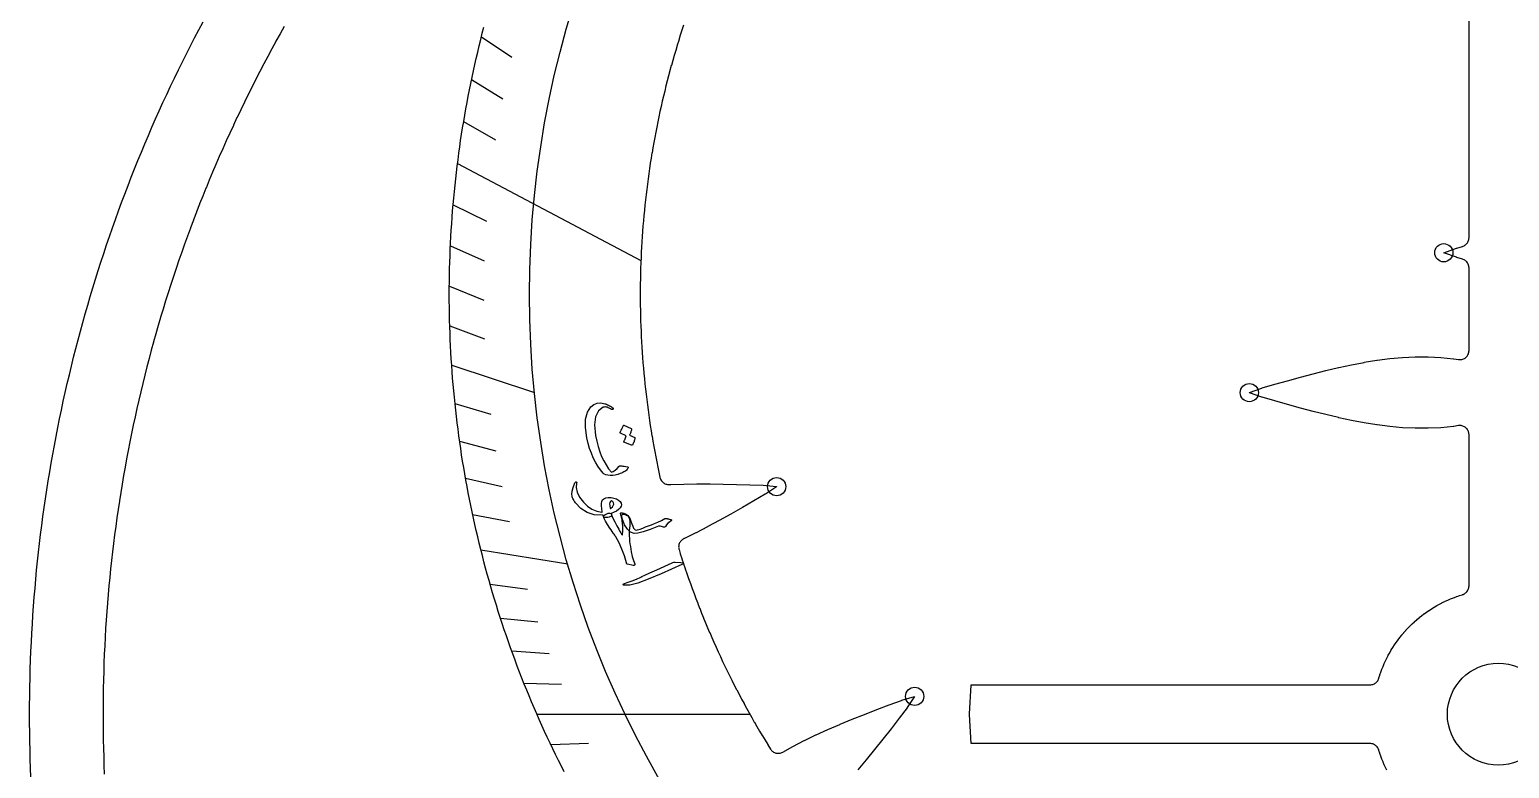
# Model space of a CAD drawing. Header units: millimetres. Extents: x -40.3 to 40.3, y -40.3 to 40.3.
# Drawn here: x -40.33 to 0.3, y -1.49 to 18.79 of the extents above; entities that cross this region are included whole.
import ezdxf

# ---------------------------------------------------------------- set-up
doc = ezdxf.new("R2010")
doc.units = ezdxf.units.MM
for name, color, linetype in [('CUT_INNER', 6, 'Continuous'), ('CUT_OUTER', 1, 'Continuous'), ('ENGRAVE', 7, 'Continuous'), ('ENGRAVE_FINE', 8, 'Continuous'), ('TEXT', 5, 'Continuous')]:
    doc.layers.add(name, color=color, linetype=linetype)

msp = doc.modelspace()

# ---------------------------------------------------------------- linework, layer by layer
at = {"layer": 'CUT_INNER'}
for points in [[(-3.0623, -1.5397), (-3.0979, -1.4669), (-3.0992, -1.4641), (-3.1329, -1.3904), (-3.1342, -1.3876), (-3.1661, -1.3131), (-3.1673, -1.3103), (-3.1974, -1.235), (-3.1985, -1.2321), (-3.2267, -1.1562), (-3.2278, -1.1533), (-3.2541, -1.0766), (-3.2551, -1.0737), (-3.2796, -0.9964), (-3.2805, -0.9935), (-3.2824, -0.9869), (-3.2905, -0.9635), (-3.3008, -0.9409), (-3.3133, -0.9196), (-3.3279, -0.8995), (-3.3444, -0.8811), (-3.3626, -0.8643), (-3.3824, -0.8494), (-3.4036, -0.8366), (-3.426, -0.8259), (-3.4492, -0.8175), (-3.4733, -0.8114), (-3.4978, -0.8077), (-3.5225, -0.8065), (-14.472, -0.8065), (-14.4781, -0.8062), (-14.4787, -0.8002), (-14.5177, -0.0061), (-14.5177, 0.0061), (-14.4786, 0.8006), (-14.4781, 0.8062), (-14.4724, 0.8065), (-3.5225, 0.8065), (-3.4978, 0.8077), (-3.4733, 0.8114), (-3.4492, 0.8175), (-3.426, 0.8259), (-3.4036, 0.8366), (-3.3824, 0.8494), (-3.3626, 0.8643), (-3.3444, 0.8811), (-3.3279, 0.8995), (-3.3133, 0.9196), (-3.3008, 0.9409), (-3.2905, 0.9635), (-3.2824, 0.9869), (-3.2805, 0.9935), (-3.2796, 0.9964), (-3.2551, 1.0737), (-3.2541, 1.0766), (-3.2278, 1.1533), (-3.2267, 1.1562), (-3.1985, 1.2321), (-3.1974, 1.235), (-3.1673, 1.3103), (-3.1661, 1.3131), (-3.1342, 1.3876), (-3.1329, 1.3904), (-3.0992, 1.4641), (-3.0979, 1.4669), (-3.0623, 1.5397), (-3.0609, 1.5425), (-3.0236, 1.6144), (-3.0222, 1.6171), (-2.9831, 1.6881), (-2.9816, 1.6908), (-2.9407, 1.7608), (-2.9392, 1.7635), (-2.8966, 1.8325), (-2.895, 1.8351), (-2.8508, 1.903), (-2.8491, 1.9056), (-2.8032, 1.9724), (-2.8015, 1.9749), (-2.754, 2.0406), (-2.7522, 2.0431), (-2.7031, 2.1076), (-2.7012, 2.11), (-2.6505, 2.1733), (-2.6486, 2.1756), (-2.5964, 2.2377), (-2.5944, 2.24), (-2.5407, 2.3007), (-2.5387, 2.303), (-2.4835, 2.3624), (-2.4814, 2.3646), (-2.4248, 2.4226), (-2.4226, 2.4248), (-2.3646, 2.4814), (-2.3624, 2.4835), (-2.303, 2.5387), (-2.3007, 2.5407), (-2.24, 2.5944), (-2.2377, 2.5964), (-2.1756, 2.6486), (-2.1733, 2.6505), (-2.11, 2.7012), (-2.1076, 2.7031), (-2.0431, 2.7522), (-2.0406, 2.754), (-1.9749, 2.8015), (-1.9724, 2.8032), (-1.9056, 2.8491), (-1.903, 2.8508), (-1.8351, 2.895), (-1.8325, 2.8966), (-1.7635, 2.9392), (-1.7608, 2.9407), (-1.6908, 2.9816), (-1.6881, 2.9831), (-1.6171, 3.0222), (-1.6144, 3.0236), (-1.5425, 3.0609), (-1.5397, 3.0623), (-1.4669, 3.0979), (-1.4641, 3.0992), (-1.3904, 3.1329), (-1.3876, 3.1342), (-1.3131, 3.1661), (-1.3103, 3.1673), (-1.235, 3.1974), (-1.2321, 3.1985), (-1.1562, 3.2267), (-1.1533, 3.2278), (-1.0766, 3.2541), (-1.0737, 3.2551), (-0.9964, 3.2796), (-0.9935, 3.2805), (-0.9869, 3.2824), (-0.9635, 3.2905), (-0.9409, 3.3008), (-0.9196, 3.3133), (-0.8995, 3.3279), (-0.8811, 3.3444), (-0.8643, 3.3626), (-0.8494, 3.3824), (-0.8366, 3.4036), (-0.8259, 3.426), (-0.8175, 3.4492), (-0.8114, 3.4733), (-0.8077, 3.4978), (-0.8065, 3.5225), (-0.8065, 7.6744), (-0.8076, 7.6983), (-0.8111, 7.722), (-0.8168, 7.7453), (-0.8247, 7.7679), (-0.8347, 7.7897), (-0.8467, 7.8104), (-0.8607, 7.8298), (-0.8765, 7.8479), (-0.8939, 7.8643), (-0.9129, 7.879), (-0.9331, 7.8918), (-0.9545, 7.9026), (-0.9768, 7.9113), (-0.9999, 7.9179), (-1.0234, 7.9222), (-1.0473, 7.9242), (-1.0713, 7.9239), (-1.0951, 7.9214), (-1.2249, 7.9011), (-1.2317, 7.9002), (-1.5757, 7.8655), (-1.5822, 7.865), (-1.9265, 7.8483), (-1.9327, 7.8481), (-2.2774, 7.8484), (-2.2831, 7.8485), (-2.6283, 7.8647), (-2.6335, 7.865), (-2.9792, 7.8959), (-2.9839, 7.8964), (-3.3301, 7.9406), (-3.3343, 7.9411), (-3.6811, 7.9972), (-3.6846, 7.9979), (-4.032, 8.0643), (-4.035, 8.0649), (-4.383, 8.1403), (-4.3854, 8.1408), (-4.7339, 8.2234), (-4.7357, 8.2238), (-5.0848, 8.3121), (-5.0862, 8.3125), (-5.4351, 8.405), (-5.7859, 8.5011), (-6.1368, 8.5999), (-6.1381, 8.6003), (-6.4845, 8.7018), (-6.4916, 8.7041), (-6.8327, 8.8267), (-6.8379, 8.8288), (-6.8327, 8.831), (-6.4916, 8.9536), (-6.4845, 8.9559), (-6.1381, 9.0574), (-6.1368, 9.0578), (-5.7876, 9.1561), (-5.4371, 9.2521), (-5.0862, 9.3451), (-5.0848, 9.3455), (-4.7357, 9.4338), (-4.7339, 9.4343), (-4.3854, 9.5168), (-4.383, 9.5174), (-4.035, 9.5927), (-4.032, 9.5933), (-3.6846, 9.6598), (-3.6811, 9.6604), (-3.3343, 9.7165), (-3.3301, 9.7171), (-2.9839, 9.7613), (-2.9792, 9.7618), (-2.6335, 9.7926), (-2.6283, 9.793), (-2.2831, 9.8091), (-2.2774, 9.8093), (-1.9327, 9.8095), (-1.9265, 9.8094), (-1.5822, 9.7926), (-1.5757, 9.7922), (-1.2317, 9.7574), (-1.2249, 9.7565), (-1.0951, 9.7363), (-1.0713, 9.7337), (-1.0473, 9.7334), (-1.0234, 9.7355), (-0.9999, 9.7398), (-0.9768, 9.7463), (-0.9545, 9.755), (-0.9331, 9.7658), (-0.9129, 9.7786), (-0.8939, 9.7933), (-0.8765, 9.8098), (-0.8607, 9.8278), (-0.8467, 9.8473), (-0.8347, 9.868), (-0.8247, 9.8897), (-0.8168, 9.9123), (-0.8111, 9.9356), (-0.8076, 9.9593), (-0.8065, 9.9833), (-0.8065, 12.2548), (-0.8077, 12.2795), (-0.8114, 12.304), (-0.8174, 12.3279), (-0.8258, 12.3512), (-0.8365, 12.3735), (-0.8492, 12.3946), (-0.8641, 12.4144), (-0.8808, 12.4326), (-0.8992, 12.4491), (-0.9191, 12.4637), (-0.9404, 12.4763), (-0.9629, 12.4866), (-0.9862, 12.4947), (-1.1446, 12.5412), (-1.1518, 12.5435), (-1.4929, 12.6661), (-1.498, 12.6682), (-1.4929, 12.6704), (-1.1518, 12.793), (-1.1446, 12.7953), (-0.9862, 12.8417), (-0.9629, 12.8498), (-0.9404, 12.8602), (-0.9191, 12.8728), (-0.8992, 12.8873), (-0.8808, 12.9038), (-0.8641, 12.922), (-0.8492, 12.9418), (-0.8365, 12.963), (-0.8258, 12.9853), (-0.8174, 13.0085), (-0.8114, 13.0325), (-0.8077, 13.0569), (-0.8065, 13.0816), (-0.8065, 19.58)], [(-33.3323, 18.8816), (-33.4468, 18.6781), (-33.4475, 18.6768), (-33.5608, 18.4725), (-33.5615, 18.4712), (-33.6735, 18.2663), (-33.6742, 18.2649), (-33.7849, 18.0593), (-33.7857, 18.0579), (-33.8951, 17.8517), (-33.8958, 17.8503), (-34.004, 17.6433), (-34.0047, 17.642), (-34.1116, 17.4344), (-34.1123, 17.433), (-34.218, 17.2247), (-34.2186, 17.2234), (-34.323, 17.0145), (-34.3237, 17.0131), (-34.4268, 16.8035), (-34.4274, 16.8021), (-34.5292, 16.592), (-34.5299, 16.5906), (-34.6304, 16.3798), (-34.631, 16.3784), (-34.7302, 16.167), (-34.7309, 16.1656), (-34.8288, 15.9536), (-34.8294, 15.9522), (-34.926, 15.7396), (-34.9266, 15.7382), (-35.0219, 15.525), (-35.0225, 15.5236), (-35.1165, 15.3098), (-35.1171, 15.3084), (-35.2098, 15.094), (-35.2104, 15.0926), (-35.3018, 14.8777), (-35.3023, 14.8763), (-35.3924, 14.6608), (-35.393, 14.6594), (-35.4817, 14.4434), (-35.4822, 14.442), (-35.5696, 14.2254), (-35.5702, 14.224), (-35.6562, 14.0069), (-35.6568, 14.0055), (-35.7415, 13.7878), (-35.7421, 13.7864), (-35.8254, 13.5683), (-35.826, 13.5668), (-35.908, 13.3482), (-35.9086, 13.3468), (-35.9892, 13.1276), (-35.9898, 13.1262), (-36.0691, 12.9066), (-36.0696, 12.9051), (-36.1476, 12.685), (-36.1481, 12.6835), (-36.2248, 12.463), (-36.2253, 12.4615), (-36.3006, 12.2404), (-36.3011, 12.239), (-36.375, 12.0175), (-36.3755, 12.016), (-36.448, 11.7941), (-36.4485, 11.7926), (-36.5197, 11.5702), (-36.5202, 11.5687), (-36.59, 11.3459), (-36.5905, 11.3444), (-36.659, 11.1212), (-36.6594, 11.1197), (-36.7265, 10.896), (-36.7269, 10.8946), (-36.7927, 10.6705), (-36.7931, 10.669), (-36.8575, 10.4445), (-36.8579, 10.443), (-36.9208, 10.2182), (-36.9213, 10.2167), (-36.9829, 9.9914), (-36.9833, 9.99), (-37.0435, 9.7643), (-37.0439, 9.7628), (-37.1027, 9.5368), (-37.1031, 9.5354), (-37.1605, 9.309), (-37.1609, 9.3075), (-37.2169, 9.0808), (-37.2173, 9.0793), (-37.2719, 8.8523), (-37.2723, 8.8508), (-37.3255, 8.6234), (-37.3259, 8.6219), (-37.3778, 8.3942), (-37.3781, 8.3927), (-37.4286, 8.1647), (-37.4289, 8.1632), (-37.478, 7.9349), (-37.4783, 7.9334), (-37.5259, 7.7048), (-37.5262, 7.7033), (-37.5725, 7.4744), (-37.5728, 7.4729), (-37.6177, 7.2437), (-37.618, 7.2422), (-37.6614, 7.0128), (-37.6617, 7.0113), (-37.7037, 6.7816), (-37.704, 6.7801), (-37.7446, 6.5501), (-37.7449, 6.5486), (-37.7841, 6.3184), (-37.7844, 6.3169), (-37.8222, 6.0864), (-37.8224, 6.0849), (-37.8588, 5.8542), (-37.859, 5.8527), (-37.894, 5.6218), (-37.8942, 5.6203), (-37.9278, 5.3892), (-37.928, 5.3877), (-37.9601, 5.1564), (-37.9603, 5.1549), (-37.9911, 4.9234), (-37.9913, 4.9218), (-38.0206, 4.6902), (-38.0207, 4.6886), (-38.0486, 4.4568), (-38.0488, 4.4553), (-38.0752, 4.2232), (-38.0754, 4.2217), (-38.1004, 3.9895), (-38.1006, 3.988), (-38.1242, 3.7557), (-38.1244, 3.7542), (-38.1465, 3.5217), (-38.1467, 3.5202), (-38.1674, 3.2876), (-38.1676, 3.286), (-38.1869, 3.0533), (-38.187, 3.0518), (-38.2049, 2.8189), (-38.205, 2.8174), (-38.2215, 2.5845), (-38.2216, 2.5829), (-38.2366, 2.3499), (-38.2367, 2.3484), (-38.2503, 2.1152), (-38.2504, 2.1137), (-38.2626, 1.8805), (-38.2626, 1.879), (-38.2734, 1.6457), (-38.2734, 1.6441), (-38.2828, 1.4108), (-38.2828, 1.4093), (-38.2907, 1.1759), (-38.2907, 1.1743), (-38.2972, 0.9409), (-38.2972, 0.9394), (-38.3022, 0.7059), (-38.3023, 0.7044), (-38.3059, 0.4709), (-38.3059, 0.4693), (-38.308, 0.2358), (-38.308, 0.2343), (-38.3087, 0.0008), (-38.3087, -0.0008), (-38.308, -0.2343), (-38.308, -0.2358), (-38.3059, -0.4693), (-38.3059, -0.4709), (-38.3023, -0.7044), (-38.3022, -0.7059), (-38.2972, -0.9394), (-38.2972, -0.9409), (-38.2907, -1.1743), (-38.2907, -1.1759), (-38.2828, -1.4093), (-38.2828, -1.4108), (-38.2734, -1.6441)], [(-25.6462, -1.5848), (-25.7262, -1.4272), (-25.8052, -1.2691), (-25.8832, -1.1105), (-25.9602, -0.9515), (-26.0363, -0.7919), (-26.1113, -0.632), (-26.1854, -0.4715), (-26.2585, -0.3106), (-26.3306, -0.1493), (-26.4018, 0.0125), (-26.4719, 0.1747), (-26.541, 0.3374), (-26.6092, 0.5004), (-26.6763, 0.6639), (-26.7424, 0.8278), (-26.8076, 0.9921), (-26.8717, 1.1568), (-26.9348, 1.3218), (-26.9969, 1.4873), (-27.0579, 1.6531), (-27.118, 1.8194), (-27.177, 1.9859), (-27.235, 2.1529), (-27.292, 2.3201), (-27.348, 2.4878), (-27.4029, 2.6558), (-27.4568, 2.8241), (-27.5096, 2.9927), (-27.5615, 3.1617), (-27.6122, 3.3309), (-27.662, 3.5005), (-27.7107, 3.6704), (-27.7584, 3.8406), (-27.805, 4.011), (-27.8505, 4.1818), (-27.8951, 4.3528), (-27.9385, 4.5241), (-27.981, 4.6957), (-28.0223, 4.8675), (-28.0626, 5.0395), (-28.1019, 5.2119), (-28.1401, 5.3844), (-28.1772, 5.5572), (-28.2133, 5.7302), (-28.2483, 5.9034), (-28.2823, 6.0768), (-28.3151, 6.2505), (-28.347, 6.4243), (-28.3777, 6.5984), (-28.4074, 6.7726), (-28.436, 6.947), (-28.4636, 7.1215), (-28.49, 7.2963), (-28.5154, 7.4712), (-28.5397, 7.6462), (-28.563, 7.8214), (-28.5852, 7.9967), (-28.6063, 8.1722), (-28.6263, 8.3478), (-28.6452, 8.5235), (-28.6631, 8.6993), (-28.6799, 8.8752), (-28.6956, 9.0512), (-28.7102, 9.2274), (-28.7238, 9.4036), (-28.7362, 9.5799), (-28.7476, 9.7562), (-28.7579, 9.9326), (-28.7671, 10.1091), (-28.7753, 10.2857), (-28.7823, 10.4622), (-28.7883, 10.6389), (-28.7932, 10.8155), (-28.797, 10.9922), (-28.7997, 11.1689), (-28.8013, 11.3456), (-28.8019, 11.5224), (-28.8013, 11.6991), (-28.7997, 11.8758), (-28.797, 12.0525), (-28.7932, 12.2292), (-28.7883, 12.4059), (-28.7824, 12.5825), (-28.7753, 12.7591), (-28.7672, 12.9356), (-28.758, 13.1121), (-28.7477, 13.2885), (-28.7363, 13.4649), (-28.7239, 13.6412), (-28.7104, 13.8174), (-28.6957, 13.9935), (-28.68, 14.1695), (-28.6633, 14.3454), (-28.6454, 14.5213), (-28.6265, 14.697), (-28.6065, 14.8726), (-28.5854, 15.048), (-28.5632, 15.2234), (-28.54, 15.3985), (-28.5156, 15.5736), (-28.4902, 15.7485), (-28.4638, 15.9232), (-28.4363, 16.0978), (-28.4076, 16.2722), (-28.378, 16.4464), (-28.3472, 16.6204), (-28.3154, 16.7943), (-28.2825, 16.9679), (-28.2486, 17.1413), (-28.2136, 17.3146), (-28.1775, 17.4876), (-28.1404, 17.6604), (-28.1022, 17.8329), (-28.063, 18.0052), (-28.0227, 18.1773), (-27.9813, 18.3491), (-27.9389, 18.5207), (-27.8954, 18.692), (-27.8509, 18.863)], [(-22.3708, 18.9126), (-22.4152, 18.7767), (-22.4157, 18.7752), (-22.4593, 18.639), (-22.4598, 18.6375), (-22.5025, 18.5011), (-22.503, 18.4996), (-22.5449, 18.3629), (-22.5454, 18.3614), (-22.5865, 18.2244), (-22.5869, 18.2229), (-22.6272, 18.0857), (-22.6276, 18.0842), (-22.667, 17.9467), (-22.6674, 17.9452), (-22.706, 17.8075), (-22.7064, 17.806), (-22.7441, 17.6681), (-22.7445, 17.6666), (-22.7814, 17.5284), (-22.7818, 17.5269), (-22.8178, 17.3885), (-22.8182, 17.387), (-22.8534, 17.2484), (-22.8538, 17.2469), (-22.8881, 17.1081), (-22.8884, 17.1066), (-22.9219, 16.9675), (-22.9223, 16.966), (-22.9549, 16.8268), (-22.9552, 16.8253), (-22.987, 16.6858), (-22.9873, 16.6843), (-23.0183, 16.5447), (-23.0186, 16.5432), (-23.0486, 16.4033), (-23.0489, 16.4018), (-23.0781, 16.2618), (-23.0784, 16.2603), (-23.1068, 16.1201), (-23.1071, 16.1186), (-23.1346, 15.9783), (-23.1348, 15.9768), (-23.1615, 15.8362), (-23.1617, 15.8347), (-23.1875, 15.694), (-23.1878, 15.6925), (-23.2126, 15.5517), (-23.2129, 15.5502), (-23.2369, 15.4092), (-23.2372, 15.4077), (-23.2603, 15.2665), (-23.2606, 15.265), (-23.2829, 15.1237), (-23.2831, 15.1222), (-23.3045, 14.9808), (-23.3047, 14.9793), (-23.3253, 14.8377), (-23.3255, 14.8362), (-23.3452, 14.6946), (-23.3454, 14.693), (-23.3642, 14.5513), (-23.3644, 14.5497), (-23.3823, 14.4078), (-23.3825, 14.4063), (-23.3996, 14.2643), (-23.3998, 14.2628), (-23.416, 14.1207), (-23.4162, 14.1192), (-23.4315, 13.977), (-23.4316, 13.9754), (-23.4461, 13.8331), (-23.4463, 13.8316), (-23.4598, 13.6892), (-23.46, 13.6877), (-23.4727, 13.5452), (-23.4728, 13.5437), (-23.4846, 13.4012), (-23.4848, 13.3996), (-23.4957, 13.257), (-23.4958, 13.2555), (-23.5059, 13.1128), (-23.506, 13.1113), (-23.5152, 12.9686), (-23.5153, 12.9671), (-23.5237, 12.8243), (-23.5238, 12.8227), (-23.5312, 12.6799), (-23.5313, 12.6784), (-23.5379, 12.5355), (-23.5379, 12.534), (-23.5436, 12.3911), (-23.5437, 12.3895), (-23.5485, 12.2466), (-23.5486, 12.245), (-23.5525, 12.1021), (-23.5525, 12.1005), (-23.5556, 11.9575), (-23.5556, 11.956), (-23.5578, 11.813), (-23.5579, 11.8115), (-23.5592, 11.6685), (-23.5592, 11.6669), (-23.5596, 11.5239), (-23.5596, 11.5224), (-23.5592, 11.3793), (-23.5592, 11.3778), (-23.5579, 11.2348), (-23.5578, 11.2332), (-23.5556, 11.0902), (-23.5556, 11.0887), (-23.5525, 10.9457), (-23.5525, 10.9442), (-23.5486, 10.8012), (-23.5485, 10.7997), (-23.5437, 10.6567), (-23.5436, 10.6552), (-23.5379, 10.5123), (-23.5379, 10.5107), (-23.5313, 10.3679), (-23.5312, 10.3663), (-23.5238, 10.2235), (-23.5237, 10.222), (-23.5153, 10.0792), (-23.5152, 10.0777), (-23.506, 9.9349), (-23.5059, 9.9334), (-23.4958, 9.7907), (-23.4957, 9.7892), (-23.4848, 9.6466), (-23.4846, 9.6451), (-23.4728, 9.5025), (-23.4727, 9.501), (-23.46, 9.3585), (-23.4598, 9.357), (-23.4463, 9.2146), (-23.4461, 9.2131), (-23.4316, 9.0708), (-23.4315, 9.0693), (-23.4162, 8.9271), (-23.416, 8.9256), (-23.3998, 8.7835), (-23.3996, 8.7819), (-23.3825, 8.6399), (-23.3823, 8.6384), (-23.3644, 8.4965), (-23.3642, 8.495), (-23.3454, 8.3532), (-23.3452, 8.3517), (-23.3255, 8.21), (-23.3253, 8.2085), (-23.3047, 8.067), (-23.3045, 8.0655), (-23.2831, 7.924), (-23.2829, 7.9225), (-23.2606, 7.7812), (-23.2603, 7.7797), (-23.2372, 7.6386), (-23.2369, 7.6371), (-23.2129, 7.4961), (-23.2126, 7.4946), (-23.1878, 7.3537), (-23.1875, 7.3522), (-23.1617, 7.2115), (-23.1615, 7.21), (-23.1348, 7.0695), (-23.1346, 7.068), (-23.1071, 6.9276), (-23.1068, 6.9261), (-23.0784, 6.7859), (-23.0781, 6.7844), (-23.0489, 6.6444), (-23.0486, 6.6429), (-23.0186, 6.5031), (-23.0183, 6.5016), (-23.0179, 6.5), (-23.0112, 6.4758), (-23.0022, 6.4523), (-22.9908, 6.4299), (-22.9772, 6.4087), (-22.9616, 6.389), (-22.944, 6.371), (-22.9248, 6.3548), (-22.904, 6.3406), (-22.8819, 6.3286), (-22.8587, 6.3189), (-22.8346, 6.3116), (-22.8099, 6.3067), (-22.7849, 6.3043), (-22.7597, 6.3045), (-22.723, 6.3065), (-22.72, 6.3067), (-22.3641, 6.3182), (-22.3617, 6.3182), (-22.0035, 6.3228), (-22.0016, 6.3228), (-21.6416, 6.3219), (-21.6401, 6.3219), (-21.2791, 6.317), (-20.9155, 6.309), (-20.5512, 6.2984), (-20.5498, 6.2984), (-20.1891, 6.2841), (-20.1817, 6.2836), (-19.8209, 6.2476), (-19.8154, 6.2467), (-19.8196, 6.2436), (-20.121, 6.0416), (-20.1274, 6.0376), (-20.4388, 5.855), (-20.4399, 5.8543), (-20.7547, 5.6741), (-21.0714, 5.4958), (-21.3892, 5.3202), (-21.3905, 5.3196), (-21.7076, 5.1491), (-21.7093, 5.1482), (-22.0273, 4.9834), (-22.0295, 4.9823), (-22.3487, 4.8247), (-22.3515, 4.8234), (-22.3606, 4.8192), (-22.3818, 4.808), (-22.4019, 4.7949), (-22.4207, 4.7799), (-22.4379, 4.7632), (-22.4534, 4.7449), (-22.4671, 4.7252), (-22.4789, 4.7043), (-22.4886, 4.6824), (-22.4961, 4.6596), (-22.5015, 4.6362), (-22.5045, 4.6124), (-22.5053, 4.5885), (-22.5038, 4.5645), (-22.5, 4.5408), (-22.4939, 4.5176), (-22.4598, 4.4087), (-22.4593, 4.4072), (-22.4157, 4.271), (-22.4152, 4.2696), (-22.3708, 4.1336), (-22.3703, 4.1322), (-22.325, 3.9965), (-22.3245, 3.9951), (-22.2784, 3.8597), (-22.2779, 3.8582), (-22.231, 3.7231), (-22.2305, 3.7217), (-22.1827, 3.5868), (-22.1822, 3.5854), (-22.1336, 3.4509), (-22.133, 3.4494), (-22.0836, 3.3152), (-22.0831, 3.3138), (-22.0328, 3.1799), (-22.0323, 3.1784), (-21.9812, 3.0448), (-21.9807, 3.0434), (-21.9288, 2.9101), (-21.9282, 2.9087), (-21.8755, 2.7757), (-21.875, 2.7743), (-21.8215, 2.6417), (-21.8209, 2.6403), (-21.7665, 2.508), (-21.766, 2.5065), (-21.7108, 2.3746), (-21.7102, 2.3732), (-21.6543, 2.2415), (-21.6537, 2.2401), (-21.5969, 2.1088), (-21.5963, 2.1074), (-21.5387, 1.9765), (-21.5381, 1.9751), (-21.4798, 1.8445), (-21.4791, 1.8431), (-21.42, 1.7129), (-21.4193, 1.7115), (-21.3594, 1.5817), (-21.3587, 1.5803), (-21.298, 1.4508), (-21.2973, 1.4494), (-21.2358, 1.3203), (-21.2351, 1.3189), (-21.1728, 1.1902), (-21.1721, 1.1888), (-21.109, 1.0605), (-21.1083, 1.0591), (-21.0444, 0.9311), (-21.0437, 0.9298), (-20.979, 0.8022), (-20.9783, 0.8008), (-20.9128, 0.6737), (-20.9121, 0.6723), (-20.8458, 0.5456), (-20.8451, 0.5442), (-20.7781, 0.4179), (-20.7774, 0.4165), (-20.7096, 0.2906), (-20.7088, 0.2892), (-20.6403, 0.1637), (-20.6395, 0.1624), (-20.5702, 0.0373), (-20.5694, 0.036), (-20.4993, -0.0887), (-20.4985, -0.09), (-20.4277, -0.2143), (-20.4269, -0.2156), (-20.3553, -0.3394), (-20.3545, -0.3407), (-20.2821, -0.4641), (-20.2813, -0.4654), (-20.2082, -0.5883), (-20.2074, -0.5896), (-20.1335, -0.7121), (-20.1327, -0.7134), (-20.058, -0.8354), (-20.0572, -0.8367), (-19.9833, -0.9558), (-19.9698, -0.9754), (-19.9544, -0.9937), (-19.9374, -1.0104), (-19.9189, -1.0254), (-19.8991, -1.0386), (-19.878, -1.0498), (-19.856, -1.059), (-19.8332, -1.0661), (-19.8099, -1.0709), (-19.7862, -1.0735), (-19.7623, -1.0738), (-19.7386, -1.0719), (-19.7151, -1.0677), (-19.6921, -1.0613), (-19.6699, -1.0527), (-19.6486, -1.042), (-19.3725, -0.8872), (-19.3688, -0.8852), (-19.0569, -0.7236), (-19.0536, -0.722), (-18.735, -0.5685), (-18.7323, -0.5672), (-18.4079, -0.4204), (-18.4057, -0.4194), (-18.0765, -0.2781), (-18.0748, -0.2774), (-17.7418, -0.1404), (-17.7405, -0.1398), (-17.4051, -0.0063), (-17.0661, 0.1255), (-16.7254, 0.2552), (-16.7242, 0.2556), (-16.3855, 0.3805), (-16.3784, 0.3829), (-16.0309, 0.4877), (-16.0259, 0.489), (-16.0287, 0.4842), (-16.2297, 0.1825), (-16.2341, 0.1764), (-16.4519, -0.1115), (-16.4527, -0.1126), (-16.6746, -0.3995), (-16.8989, -0.6855), (-17.1253, -0.9693), (-17.1262, -0.9704), (-17.354, -1.2492), (-17.3552, -1.2507), (-17.586, -1.5247)]]:
    msp.add_lwpolyline(points, dxfattribs=at)
msp.add_circle((0, 0), 1.4, dxfattribs=at)
at = {"layer": 'CUT_OUTER'}
msp.add_lwpolyline([(-40.2878, -1.7322), (-40.2976, -1.485), (-40.306, -1.2377), (-40.3128, -0.9904), (-40.3182, -0.743), (-40.322, -0.4956), (-40.3242, -0.2482), (-40.325, -0.0008), (-40.3242, 0.2467), (-40.322, 0.4941), (-40.3182, 0.7415), (-40.3129, 0.9889), (-40.306, 1.2362), (-40.2977, 1.4835), (-40.2878, 1.7307), (-40.2765, 1.9779), (-40.2636, 2.225), (-40.2492, 2.472), (-40.2332, 2.7189), (-40.2158, 2.9657), (-40.1968, 3.2124), (-40.1764, 3.459), (-40.1544, 3.7055), (-40.1309, 3.9518), (-40.1059, 4.1979), (-40.0794, 4.444), (-40.0514, 4.6898), (-40.0218, 4.9355), (-39.9908, 5.1809), (-39.9582, 5.4262), (-39.9242, 5.6713), (-39.8887, 5.9162), (-39.8516, 6.1608), (-39.813, 6.4052), (-39.773, 6.6494), (-39.7314, 6.8933), (-39.6884, 7.1369), (-39.6439, 7.3803), (-39.5978, 7.6234), (-39.5503, 7.8663), (-39.5013, 8.1088), (-39.4508, 8.351), (-39.3988, 8.5929), (-39.3454, 8.8345), (-39.2904, 9.0758), (-39.234, 9.3167), (-39.1761, 9.5572), (-39.1167, 9.7974), (-39.0558, 10.0373), (-38.9935, 10.2767), (-38.9297, 10.5158), (-38.8645, 10.7545), (-38.7978, 10.9927), (-38.7296, 11.2306), (-38.6599, 11.468), (-38.5888, 11.705), (-38.5163, 11.9416), (-38.4423, 12.1777), (-38.3668, 12.4133), (-38.29, 12.6485), (-38.2116, 12.8832), (-38.1319, 13.1174), (-38.0507, 13.3511), (-37.968, 13.5844), (-37.884, 13.8171), (-37.7985, 14.0493), (-37.7115, 14.2809), (-37.6232, 14.5121), (-37.5335, 14.7426), (-37.4423, 14.9727), (-37.3497, 15.2021), (-37.2557, 15.431), (-37.1603, 15.6593), (-37.0636, 15.887), (-36.9654, 16.1141), (-36.8658, 16.3407), (-36.7649, 16.5666), (-36.6625, 16.7918), (-36.5588, 17.0165), (-36.4537, 17.2405), (-36.3472, 17.4638), (-36.2394, 17.6865), (-36.1302, 17.9085), (-36.0196, 18.1299), (-35.9077, 18.3506), (-35.7944, 18.5705), (-35.6798, 18.7898), (-35.5638, 19.0084)], dxfattribs=at)
at = {"layer": 'ENGRAVE'}
for points in [[(-28.5763, 15.1206), (-23.5411, 12.4563)], [(-28.7366, 9.5857), (-26.4632, 8.8274)], [(-27.9361, 4.5145), (-25.5518, 4.1292)], [(-26.3963, 0), (-20.5493, 0)]]:
    msp.add_lwpolyline(points, dxfattribs=at)
for centre, radius in [((0, 11.5231), 26.6001), ((-1.4989, 12.6682), 0.25), ((-6.8387, 8.8288), 0.25), ((-19.8146, 6.2469), 0.25), ((-16.0252, 0.4895), 0.25)]:
    msp.add_circle(centre, radius, dxfattribs=at)
at = {"layer": 'ENGRAVE_FINE'}
for points in [[(-27.9211, 18.5915), (-27.0863, 18.0357)], [(-28.1904, 17.4265), (-27.3349, 16.8977)], [(-28.4082, 16.2688), (-27.533, 15.7676)], [(-28.6966, 13.9839), (-27.7852, 13.5397)], [(-28.7708, 12.8605), (-27.843, 12.4457)], [(-28.801, 11.752), (-27.8578, 11.3672)], [(-28.7889, 10.66), (-27.8316, 10.3055)], [(-28.646, 8.5303), (-27.6639, 8.2378)], [(-28.5188, 7.4946), (-27.5261, 7.2337)], [(-28.3569, 6.4797), (-27.3548, 6.2507)], [(-28.1621, 5.4861), (-27.1518, 5.2893)], [(-27.6807, 3.5654), (-26.6579, 3.4336)], [(-27.3975, 2.6391), (-26.3702, 2.5401)], [(-27.088, 1.736), (-26.0576, 1.6699)], [(-26.7538, 0.8562), (-25.7215, 0.8232)], [(-26.017, -0.8327), (-24.9847, -0.7996)]]:
    msp.add_lwpolyline(points, dxfattribs=at)
at = {"layer": 'TEXT'}
for points in [[(-23.8991, 6.7442), (-23.9168, 6.7236), (-23.9369, 6.7039), (-23.9595, 6.6851), (-23.9845, 6.6673), (-24.0118, 6.6503), (-24.0412, 6.6344), (-24.0728, 6.6194), (-24.1065, 6.6054), (-24.1752, 6.5821), (-24.2447, 6.5656), (-24.3149, 6.5561), (-24.3859, 6.5536), (-24.4506, 6.5586), (-24.5046, 6.5711), (-24.5478, 6.591), (-24.5801, 6.6185), (-24.6548, 6.7114), (-24.7245, 6.8124), (-24.789, 6.9213), (-24.8483, 7.0381), (-24.9019, 7.1629), (-24.9494, 7.2955), (-24.9906, 7.4361), (-25.0255, 7.5843), (-25.0653, 7.8664), (-25.0594, 8.1031), (-25.0089, 8.2935), (-24.9149, 8.4371), (-24.835, 8.5007), (-24.7449, 8.5364), (-24.6448, 8.5443), (-24.5346, 8.5249), (-24.5104, 8.5168), (-24.4855, 8.5071), (-24.4599, 8.4958), (-24.4336, 8.4828), (-24.4066, 8.4682), (-24.3789, 8.452), (-24.3506, 8.4342), (-24.3215, 8.4148), (-24.3131, 8.4081), (-24.3075, 8.4008), (-24.3047, 8.3928), (-24.3047, 8.3841), (-24.3062, 8.3781), (-24.3097, 8.3727), (-24.3151, 8.3681), (-24.3226, 8.3641), (-24.3298, 8.3618), (-24.337, 8.3616), (-24.3441, 8.3637), (-24.3513, 8.368), (-24.3796, 8.386), (-24.4087, 8.4017), (-24.4384, 8.4152), (-24.4687, 8.4264), (-24.4972, 8.4331), (-24.5242, 8.4353), (-24.5496, 8.4329), (-24.5735, 8.4259), (-24.7057, 8.3291), (-24.7859, 8.1675), (-24.8127, 7.9411), (-24.7843, 7.6508), (-24.753, 7.4936), (-24.715, 7.3453), (-24.6703, 7.2059), (-24.6192, 7.0756), (-24.5617, 6.9542), (-24.498, 6.8416), (-24.4281, 6.738), (-24.3522, 6.6433), (-24.303, 6.6638), (-24.2507, 6.6984), (-24.1954, 6.7469), (-24.1369, 6.8093), (-24.1306, 6.8122), (-24.1184, 6.8142), (-24.1003, 6.8155), (-24.0762, 6.8161), (-24.0736, 6.8155), (-24.0714, 6.8151), (-24.0696, 6.815), (-24.0682, 6.8151), (-24.0349, 6.8133), (-23.9972, 6.8086), (-23.9549, 6.801), (-23.9083, 6.7906), (-23.8936, 6.7848), (-23.8871, 6.7751), (-23.889, 6.7616), (-23.8991, 6.7442)], [(-23.712, 7.5973), (-23.7084, 7.5948), (-23.7058, 7.5909), (-23.7043, 7.5855), (-23.7038, 7.5788), (-23.7091, 7.5534), (-23.7153, 7.5286), (-23.7227, 7.5044), (-23.731, 7.4808), (-23.7406, 7.4576), (-23.7514, 7.4346), (-23.7636, 7.4118), (-23.777, 7.3892), (-23.7815, 7.3845), (-23.7867, 7.3819), (-23.7926, 7.3814), (-23.7991, 7.3829), (-24.0092, 7.4675), (-24.0123, 7.4703), (-24.0131, 7.475), (-24.0116, 7.4817), (-24.0079, 7.4904), (-24.0042, 7.4965), (-23.9993, 7.5063), (-23.9933, 7.5197), (-23.9861, 7.5368), (-23.9776, 7.5577), (-23.9677, 7.5826), (-23.9562, 7.6115), (-23.9433, 7.6443), (-24.106, 7.7139), (-24.1113, 7.7175), (-24.1132, 7.7229), (-24.1119, 7.73), (-24.1074, 7.7389), (-24.1035, 7.7466), (-24.0977, 7.7587), (-24.09, 7.7752), (-24.0804, 7.796), (-24.0689, 7.8216), (-24.0556, 7.852), (-24.0405, 7.8875), (-24.0235, 7.9278), (-24.0203, 7.9322), (-24.0168, 7.9345), (-24.0129, 7.9346), (-24.0088, 7.9325), (-23.8075, 7.8408), (-23.8039, 7.8382), (-23.8014, 7.8343), (-23.7999, 7.8289), (-23.7995, 7.8221), (-23.8031, 7.8007), (-23.8079, 7.7797), (-23.8139, 7.7591), (-23.8211, 7.739), (-23.8293, 7.7193), (-23.8383, 7.7001), (-23.8482, 7.6813), (-23.859, 7.663)], [(-24.6097, 5.4678), (-24.8269, 5.4773), (-25.0211, 5.5363), (-25.1917, 5.6454), (-25.338, 5.8047), (-25.3544, 5.8281), (-25.3696, 5.8514), (-25.3837, 5.8746), (-25.3965, 5.8977), (-25.408, 5.9207), (-25.4179, 5.9433), (-25.4263, 5.9656), (-25.4331, 5.9876), (-25.4376, 6.0451), (-25.4257, 6.125), (-25.3971, 6.2272), (-25.3517, 6.3514), (-25.3443, 6.3652), (-25.3362, 6.3741), (-25.3275, 6.378), (-25.3181, 6.3771), (-25.31, 6.3723), (-25.3053, 6.3649), (-25.3038, 6.3547), (-25.3057, 6.3419), (-25.3176, 6.2204), (-25.2903, 6.0923), (-25.2237, 5.9585), (-25.1177, 5.8194), (-25.0061, 5.7124), (-24.8846, 5.6314), (-24.7537, 5.5762), (-24.6133, 5.5468), (-24.6089, 5.5484), (-24.6057, 5.5506), (-24.6037, 5.5536), (-24.6028, 5.5573), (-24.6187, 5.645), (-24.6263, 5.7211), (-24.6257, 5.7854), (-24.6171, 5.8379), (-24.595, 5.882), (-24.558, 5.9149), (-24.506, 5.9366), (-24.4392, 5.9473), (-24.4301, 5.9478), (-24.4209, 5.9482), (-24.4114, 5.9482), (-24.4016, 5.948), (-24.3915, 5.9475), (-24.3809, 5.9468), (-24.3697, 5.9459), (-24.358, 5.9448), (-24.2807, 5.9319), (-24.214, 5.9101), (-24.1579, 5.8796), (-24.1123, 5.8402), (-24.082, 5.7962), (-24.0717, 5.7518), (-24.0814, 5.7067), (-24.1111, 5.6609), (-24.1569, 5.616), (-24.2132, 5.5765), (-24.28, 5.5425), (-24.3572, 5.5141), (-24.3559, 5.5092), (-24.3545, 5.5045), (-24.353, 5.5), (-24.3514, 5.4957), (-24.3497, 5.4915), (-24.3482, 5.487), (-24.3468, 5.4823), (-24.3455, 5.4774), (-24.3449, 5.4597), (-24.3522, 5.4441), (-24.3676, 5.4303), (-24.391, 5.4185), (-24.4176, 5.4094), (-24.4452, 5.4029), (-24.4739, 5.3992), (-24.5036, 5.3983), (-24.5303, 5.4001), (-24.5502, 5.4046), (-24.5633, 5.4118), (-24.5695, 5.4218), (-24.5813, 5.4694), (-24.5859, 5.4687), (-24.5921, 5.4681), (-24.6, 5.4678), (-24.6097, 5.4678)], [(-24.3628, 5.655), (-24.3239, 5.692), (-24.2989, 5.7281), (-24.2876, 5.7636), (-24.2901, 5.7983), (-24.3, 5.8171), (-24.3125, 5.833), (-24.3276, 5.846), (-24.3453, 5.8561), (-24.354, 5.8587), (-24.3625, 5.8573), (-24.3707, 5.8522), (-24.3787, 5.8431), (-24.3951, 5.8122), (-24.4017, 5.7714), (-24.3983, 5.7207), (-24.385, 5.6602), (-24.3822, 5.6543), (-24.3776, 5.6514), (-24.3712, 5.6517), (-24.3628, 5.655)], [(-23.8498, 5.1695), (-23.8565, 5.1051), (-23.8606, 5.0386), (-23.8619, 4.9702), (-23.8606, 4.8998), (-23.8567, 4.8276), (-23.8507, 4.7541), (-23.8423, 4.6791), (-23.8316, 4.6028), (-23.807, 4.4563), (-23.7787, 4.3283), (-23.7471, 4.2187), (-23.7124, 4.1277), (-23.7093, 4.1178), (-23.7092, 4.1088), (-23.712, 4.101), (-23.7179, 4.0941), (-23.7257, 4.0889), (-23.7345, 4.0856), (-23.7442, 4.0844), (-23.7549, 4.0852), (-23.906, 4.1182), (-23.9186, 4.1222), (-23.9281, 4.1295), (-23.9347, 4.14), (-23.9382, 4.1538), (-23.9942, 4.3501), (-24.0613, 4.5341), (-24.1399, 4.7061), (-24.2303, 4.8664), (-24.2355, 4.8753), (-24.2451, 4.8902), (-24.2591, 4.9113), (-24.2776, 4.9386), (-24.3005, 4.972), (-24.3278, 5.0116), (-24.3595, 5.0574), (-24.3955, 5.1094), (-24.4632, 5.2111), (-24.5148, 5.2977), (-24.5504, 5.3688), (-24.5702, 5.4243), (-24.5685, 5.44), (-24.5561, 5.4571), (-24.5328, 5.4754), (-24.4988, 5.4951), (-24.4409, 5.5158), (-24.3964, 5.5196), (-24.3655, 5.5066), (-24.348, 5.4768), (-24.3309, 5.4291), (-24.301, 5.3625), (-24.2583, 5.2772), (-24.2024, 5.1734), (-24.1739, 5.1212), (-24.1487, 5.0757), (-24.127, 5.0367), (-24.1088, 5.0042), (-24.0942, 4.9784), (-24.0832, 4.9593), (-24.0758, 4.947), (-24.0721, 4.9415), (-24.0703, 4.9395), (-24.0687, 4.9378), (-24.0674, 4.9364), (-24.0664, 4.9352), (-24.0655, 4.9341), (-24.0648, 4.933), (-24.0642, 4.9318), (-24.0638, 4.9306), (-24.0581, 4.9241), (-24.0536, 4.9222), (-24.0504, 4.9249), (-24.0485, 4.9322), (-24.0431, 4.9635), (-24.0392, 4.996), (-24.0368, 5.0297), (-24.0358, 5.0647), (-24.0361, 5.101), (-24.0375, 5.1386), (-24.04, 5.1775), (-24.0436, 5.2177), (-24.0478, 5.257), (-24.0528, 5.2956), (-24.0585, 5.3335), (-24.0649, 5.3707), (-24.0721, 5.4069), (-24.0803, 5.4417), (-24.0894, 5.4751), (-24.0994, 5.5072), (-24.1004, 5.5159), (-24.0986, 5.5224), (-24.0939, 5.5267), (-24.0864, 5.5287), (-24.072, 5.5279), (-24.0577, 5.5261), (-24.0434, 5.5233), (-24.0292, 5.5195), (-24.0149, 5.5149), (-24, 5.5098), (-23.9847, 5.5042), (-23.969, 5.4981), (-23.9384, 5.4837), (-23.9136, 5.4679), (-23.8947, 5.4506), (-23.8815, 5.4319), (-23.8611, 5.3813), (-23.849, 5.3207), (-23.8453, 5.2502), (-23.8498, 5.1695)], [(-23.631, 5.0595), (-23.5621, 5.0841), (-23.4898, 5.1107), (-23.4141, 5.1393), (-23.3351, 5.1699), (-23.2523, 5.2027), (-23.1656, 5.238), (-23.075, 5.2756), (-22.9803, 5.3156), (-22.8875, 5.3708), (-22.8744, 5.3746), (-22.8615, 5.3765), (-22.8487, 5.3765), (-22.836, 5.3746), (-22.8294, 5.3732), (-22.8206, 5.371), (-22.8096, 5.3679), (-22.7964, 5.3641), (-22.7809, 5.3596), (-22.763, 5.3547), (-22.7426, 5.3494), (-22.7199, 5.3436), (-22.7124, 5.3415), (-22.7065, 5.3379), (-22.7022, 5.333), (-22.6995, 5.3268), (-22.6993, 5.3211), (-22.7017, 5.3156), (-22.7068, 5.3103), (-22.7146, 5.3052), (-22.7584, 5.276), (-22.7989, 5.2408), (-22.836, 5.1995), (-22.8697, 5.1522), (-22.8795, 5.1398), (-22.8908, 5.1331), (-22.9036, 5.1319), (-22.918, 5.1362), (-23.0025, 5.1658), (-23.0123, 5.1673), (-23.0245, 5.1667), (-23.039, 5.1638), (-23.0558, 5.1586), (-23.2878, 5.0661), (-23.4771, 5.0023), (-23.6238, 4.9678), (-23.728, 4.9627), (-23.8229, 4.9963), (-23.9096, 5.0764), (-23.9875, 5.2033), (-24.056, 5.3769), (-24.0692, 5.4445), (-24.0566, 5.4826), (-24.0182, 5.4913), (-23.9542, 5.4706), (-23.9454, 5.4664), (-23.9367, 5.4624), (-23.9283, 5.4584), (-23.92, 5.4546), (-23.912, 5.4508), (-23.9041, 5.4472), (-23.8964, 5.4437), (-23.8889, 5.4404), (-23.874, 5.4312), (-23.8618, 5.4187), (-23.8524, 5.403), (-23.8457, 5.3839), (-23.8203, 5.2974), (-23.7942, 5.222), (-23.7676, 5.1579), (-23.7406, 5.105), (-23.7199, 5.0767), (-23.6948, 5.0596), (-23.6651, 5.0539), (-23.631, 5.0595)], [(-22.4409, 4.1656), (-22.3892, 4.1584), (-22.3677, 4.146), (-22.3766, 4.1283), (-22.4158, 4.1054), (-22.9878, 3.8562), (-23.3388, 3.7029), (-23.6252, 3.5987), (-23.8475, 3.5446), (-24.0058, 3.5411), (-24.0202, 3.5454), (-24.0289, 3.5505), (-24.0319, 3.5565), (-24.0292, 3.5633), (-24.0235, 3.57), (-24.0154, 3.5761), (-24.0047, 3.5816), (-23.9915, 3.5867), (-23.8872, 3.6212), (-23.7782, 3.6626), (-23.6644, 3.711), (-23.5459, 3.7661), (-23.5147, 3.7799), (-23.4307, 3.8179), (-23.294, 3.8802), (-23.1044, 3.9664), (-22.6846, 4.1601), (-22.6617, 4.1688), (-22.64, 4.1746), (-22.6192, 4.1775), (-22.5996, 4.1775)]]:
    msp.add_lwpolyline(points, close=True, dxfattribs=at)

doc.saveas('drawing.dxf')
